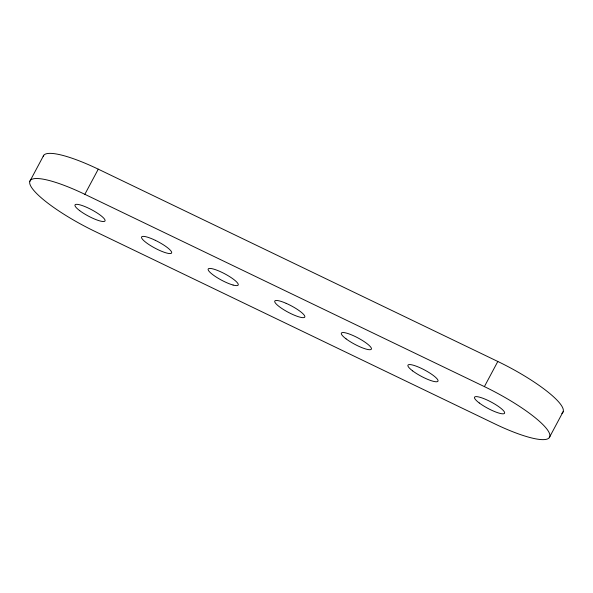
<?xml version="1.0" encoding="UTF-8"?>
<svg xmlns="http://www.w3.org/2000/svg" width="593" height="593" viewBox="0 0 593 593"><rect width="100%" height="100%" fill="white"/><g stroke="black" fill="none" stroke-linecap="round" stroke-linejoin="round"><path stroke-width="0.89" d="M29.798 181.414L43.749 155.284M84.843 194.311L484.392 386.614A68.01 14.254 28.1 0 1 549.704 434.165A68.01 14.254 28.1 0 1 494.732 423.832L95.184 231.529A68.01 14.254 28.1 0 1 29.872 183.971A68.01 14.254 28.1 0 1 84.843 194.311L98.268 169.168L497.816 361.471A68.01 14.254 28.1 0 1 561.786 413.365M484.392 386.614L497.816 361.471M549.251 437.716L563.202 411.586M43.222 156.278A68.01 14.254 28.1 0 1 98.268 169.168M233.079 285.04L231.174 284.447A17.004 3.565 28.1 0 1 208.551 270.601L208.158 269.785A17.004 3.565 28.1 0 1 215.222 269.593L217.32 270.356A17.004 3.565 28.1 0 1 238.238 284.255L238.253 284.899A17.004 3.565 28.1 0 1 233.079 285.04M286.16 303.342L283.914 302.408A17.004 3.565 28.1 0 0 274.9 302.222A17.004 3.565 28.1 0 0 288.709 312.533L291.081 313.719A17.004 3.565 28.1 0 0 304.839 316.944L304.824 316.306A17.004 3.565 28.1 0 0 286.16 303.342M155.314 240.321L152.979 239.246A17.004 3.565 28.1 0 0 141.571 237.734A17.004 3.565 28.1 0 0 155.529 248.43L157.901 249.623A17.004 3.565 28.1 0 0 171.644 252.21A17.004 3.565 28.1 0 0 155.314 240.321M79.707 210.656A17.004 3.565 28.1 0 0 104.716 221.241A17.004 3.565 28.1 0 0 85.629 206.868A17.004 3.565 28.1 0 0 79.707 210.656M479.248 402.958A17.004 3.565 28.1 0 0 504.258 413.543A17.004 3.565 28.1 0 0 485.17 399.163A17.004 3.565 28.1 0 0 479.248 402.958M346.067 338.855A17.004 3.565 28.1 0 0 371.077 349.44A17.004 3.565 28.1 0 0 351.99 335.067A17.004 3.565 28.1 0 0 346.067 338.855M412.661 370.907A17.004 3.565 28.1 0 0 437.671 381.492A17.004 3.565 28.1 0 0 418.576 367.111A17.004 3.565 28.1 0 0 412.661 370.907"/></g></svg>
